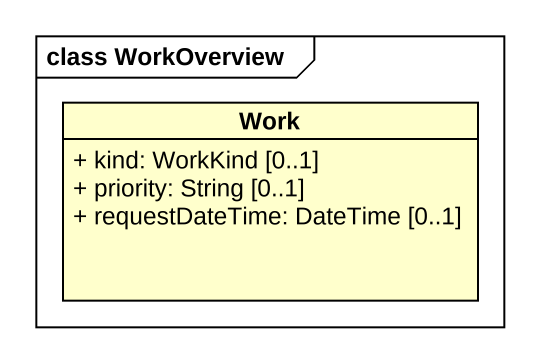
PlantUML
@startuml
mainframe class WorkOverview
hide circle
hide empty members
skinparam classAttributeIconSize 0
class Work {
  + kind: WorkKind [0..1]
  + priority: String [0..1]
  + requestDateTime: DateTime [0..1]
}
@enduml
